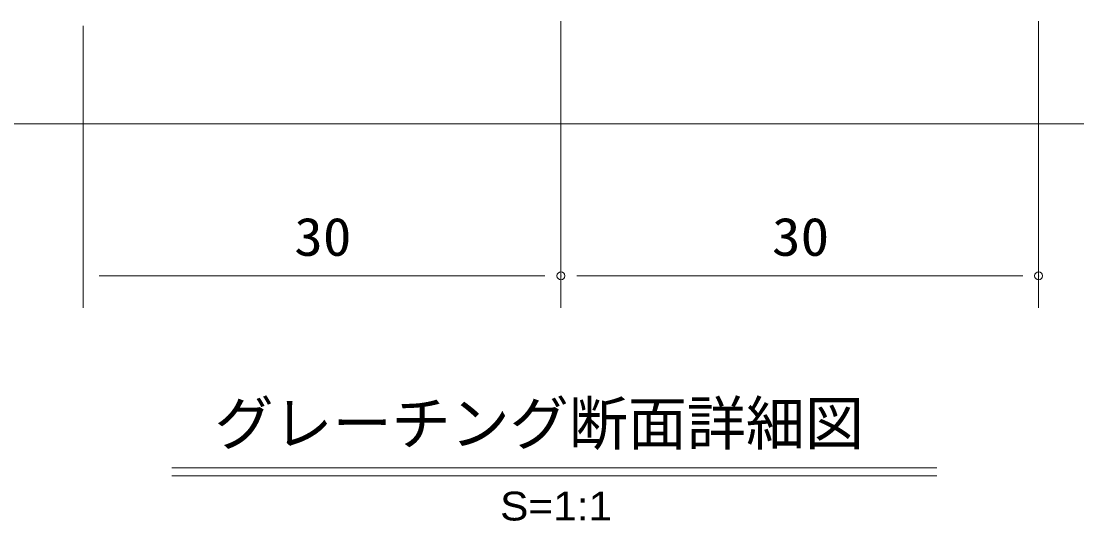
# Model space of a CAD drawing. Units: millimetres, scale not verified. Extents: x -1050 to 1050, y -742 to 742.
# Drawn here: x -171 to 160.5, y -538.7 to -381.6 of the extents above; entities that cross this region are included whole.
import ezdxf
from ezdxf.enums import TextEntityAlignment as Align

# ---------------------------------------------------------------- set-up
doc = ezdxf.new("R2010")
doc.units = ezdxf.units.MM
doc.header["$LTSCALE"] = 5
doc.header["$PDMODE"] = 32
doc.header["$PDSIZE"] = 2.5
for name, color, linetype, lineweight in [('0-1_寸法注釈', 2, 'Continuous', 9), ('0-2_蓋', 5, 'Continuous', 9), ('0-4_DEFPOINTS', 134, 'Continuous', 9)]:
    doc.layers.add(name, color=color, linetype=linetype, lineweight=lineweight)
doc.styles.add('HG丸ｺﾞｼｯｸM-PRO', font='')
doc.styles.add('ＭＳ ゴシック', font='')
doc.styles.get('HG丸ｺﾞｼｯｸM-PRO').set_extended_font_data('HG丸ｺﾞｼｯｸM-PRO')
doc.styles.get('ＭＳ ゴシック').set_extended_font_data('MS Gothic')

msp = doc.modelspace()

# ---------------------------------------------------------------- linework, layer by layer
at = {"layer": '0-1_寸法注釈'}
for p, q in [((-151.5, -383.111), (-151.5, -471.642)), ((-1.5, -381.585), (-1.5, -471.642)), ((-1.5, -381.585), (-1.5, -471.642)), ((148.5, -381.585), (148.5, -471.642)), ((-146.5, -461.642), (-6.5, -461.642)), ((3.5, -461.642), (143.5, -461.642)), ((-123.626, -521.939), (116.579, -521.939)), ((-123.626, -524.439), (116.579, -524.439))]:
    msp.add_line(p, q, dxfattribs=at)
at = {"layer": '0-2_蓋'}
msp.add_line((-401.5, -413.884), (398.5, -413.884), dxfattribs=at)
at = {"layer": '0-4_DEFPOINTS'}
for p in [(-1.5, -461.642), (148.5, -461.642)]:
    msp.add_point(p, dxfattribs=at)

# ---------------------------------------------------------------- texts
at = {"layer": '0-1_寸法注釈', "color": 7, "width": 1.1}
for s, height, style, p in [('30', 12.02, 'ＭＳ ゴシック', (-85.233, -458.955)), ('30', 12.02, 'ＭＳ ゴシック', (64.767, -458.955)), ('S=1:1', 9.062, 'HG丸ｺﾞｼｯｸM-PRO', (-20.599, -541.24))]:
    msp.add_text(s, height=height, dxfattribs=dict(at, style=style)).set_placement(p, align=Align.BOTTOM_LEFT)
at = {"layer": '0-1_寸法注釈', "color": 7, "style": 'HG丸ｺﾞｼｯｸM-PRO'}
msp.add_text('グレーチング断面詳細図', height=13.59, dxfattribs=at).set_placement((-110.264, -518.828), align=Align.BOTTOM_LEFT)

doc.saveas('drawing.dxf')
